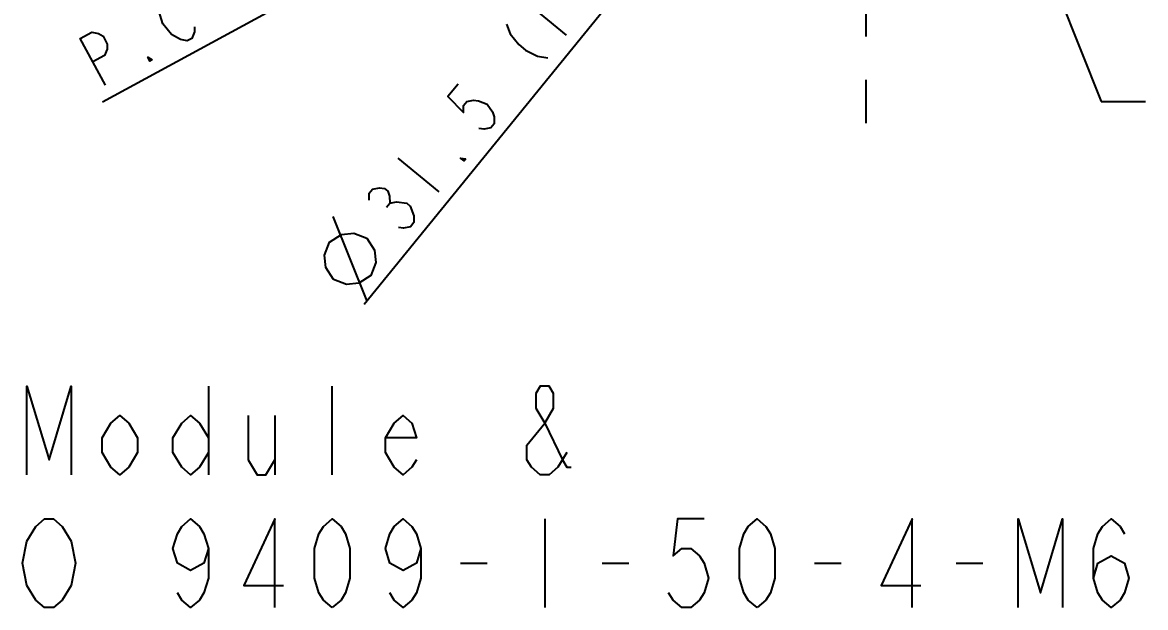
# Model space of a CAD drawing. Header units: millimetres. Extents: x 0 to 1173, y -4 to 841.
# Drawn here: x 473.1 to 600, y 550.4 to 616.5 of the extents above; entities that cross this region are included whole.
import ezdxf

# ---------------------------------------------------------------- set-up
doc = ezdxf.new("R2010")
doc.units = ezdxf.units.MM
doc.header["$LTSCALE"] = 65.395
doc.linetypes.add('CENTER', pattern=[0.6, 0.375, -0.075, 0.075, -0.075])
doc.layers.get('0').update_dxf_attribs({"linetype": 'CONTINUOUS'})
for name, color, linetype in [('ALL_AXES', 7, 'CONTINUOUS'), ('ALL_NOTES', 7, 'CONTINUOUS'), ('DRAFT_DIMS', 7, 'CONTINUOUS')]:
    doc.layers.add(name, color=color, linetype=linetype)
doc.styles.get("Standard").update_dxf_attribs({"font": 'txt', "width": 0.8})
doc.dimstyles.new('DIMSTYLE_3', dxfattribs={"dimtxt": 6, "dimasz": 9, "dimexe": 0.5, "dimexo": 0, "dimtad": 1, "dimdec": 1, "dimlfac": 1.25, "dimzin": 0, "dimdsep": 46, "dimtxsty": 'Standard', "dimblk": '_FILLED', "dimblk1": '_FILLED', "dimblk2": '_FILLED', "dimcen": 0.09, "dimadec": 0, "dimazin": 0, "dimtp": 0.01, "dimtm": 0.01, "dimtfac": 1, "dimtdec": 1, "dimtmove": 0, "dimatfit": 2, "dimldrblk": '_FILLED', "dimfxl": 0, "dimtolj": 1, "dimtzin": 0, "dimarcsym": 0})
doc.dimstyles.get("Standard").update_dxf_attribs({"dimtxt": 6, "dimasz": 9, "dimexe": 0.5, "dimexo": 0, "dimtad": 1, "dimzin": 0, "dimdsep": 46, "dimtxsty": 'Standard', "dimblk": '_FILLED', "dimblk1": '_FILLED', "dimblk2": '_FILLED', "dimcen": 0.09, "dimadec": 0, "dimazin": 0, "dimtol": 1, "dimtp": 0.01, "dimtm": 0.01, "dimtfac": 1, "dimtofl": 0, "dimtmove": 0, "dimatfit": 3, "dimldrblk": '_FILLED', "dimfxl": 0, "dimtolj": 1, "dimtzin": 0, "dimarcsym": 0})

# ---------------------------------------------------------------- blocks, each defined once
blk = doc.blocks.new('_FILLED')
at = {"color": 0, "linetype": 'ByBlock'}
blk.add_solid([(0, 0), (-1, 0.167), (-1, -0.167)], dxfattribs=at)
blk = doc.blocks.new('*D5')
at = {"layer": 'DRAFT_DIMS', "color": 2, "linetype": 'Continuous'}
for p, q in [((576.36, 664.09), (568.41, 654.31)), ((568.41, 654.31), (511.74, 584.65)), ((560.46, 644.54), (568.41, 654.31))]:
    blk.add_line(p, q, dxfattribs=at)
at = {"layer": 'DRAFT_DIMS', "color": 2, "linetype": 'Continuous', "xscale": 9, "yscale": 9, "zscale": 9}
for p, rotation in [((576.36, 664.09), 50.8713301049), ((560.46, 644.54), 230.8713301049)]:
    blk.add_blockref('_FILLED', p, dxfattribs=dict(at, rotation=rotation))
blk = doc.blocks.new('*D6')
at = {"layer": 'DRAFT_DIMS', "color": 2, "linetype": 'Continuous'}
for p, q in [((585.99, 663.85), (568.41, 654.31)), ((568.41, 654.31), (482.17, 607.52)), ((550.83, 644.77), (568.41, 654.31))]:
    blk.add_line(p, q, dxfattribs=at)
at = {"layer": 'DRAFT_DIMS', "color": 2, "linetype": 'Continuous', "xscale": 9, "yscale": 9, "zscale": 9}
for p, rotation in [((585.99, 663.85), 28.4825864315), ((550.83, 644.77), 208.4825864315)]:
    blk.add_blockref('_FILLED', p, dxfattribs=dict(at, rotation=rotation))

msp = doc.modelspace()

# ---------------------------------------------------------------- linework, layer by layer
at = {"layer": 'ALL_AXES', "color": 7, "linetype": 'CENTER'}
msp.add_line((568.411, 639.4489), (568.411, 603.1937), dxfattribs=at)
at = {"layer": 'ALL_NOTES', "color": 2, "linetype": 'Continuous'}
for p, q in [((494.1218, 575.4364), (494.1218, 565.4364)), ((508.1218, 565.4364), (508.1218, 575.4364)), ((501.6218, 572.1031), (501.6218, 565.4364)), ((532.1218, 560.4364), (532.1218, 550.4364)), ((522.6218, 555.4364), (525.6218, 555.4364)), ((538.6218, 555.4364), (541.6218, 555.4364)), ((562.6218, 555.4364), (565.6218, 555.4364)), ((578.6218, 555.4364), (581.6218, 555.4364))]:
    msp.add_line(p, q, dxfattribs=at)
for points in [[(473.6218, 565.4364), (473.6218, 575.4364), (476.1218, 567.103), (478.6218, 575.4364), (478.6218, 565.4364)], [(534.6218, 567.9364), (533.6218, 566.2697), (532.6218, 565.4364), (531.6218, 565.4364), (530.6218, 566.2697), (530.1218, 567.103), (530.1218, 568.7697), (532.1218, 571.2697), (533.1218, 572.9364), (533.1218, 574.6031), (532.6218, 575.4364), (531.6218, 575.4364), (531.1218, 574.6031), (531.1218, 572.9364), (532.1218, 571.2697), (534.1218, 567.103), (534.6218, 566.2697), (535.1218, 566.2697)], [(486.1218, 567.9364), (485.1218, 566.2697), (484.1218, 565.4364), (483.1218, 566.2697), (482.1218, 567.9364), (482.1218, 569.603), (483.1218, 571.2697), (484.1218, 572.1031), (485.1218, 571.2697), (486.1218, 569.603), (486.1218, 567.9364)], [(494.1218, 567.9364), (493.1218, 566.2697), (492.1218, 565.4364), (491.1218, 566.2697), (490.1218, 567.9364), (490.1218, 569.603), (491.1218, 571.2697), (492.1218, 572.1031), (493.1218, 571.2697), (494.1218, 569.603)], [(498.6218, 572.1031), (498.6218, 567.103), (499.6218, 565.4364), (500.6218, 565.4364), (501.6218, 567.103)], [(517.6218, 567.103), (517.1218, 566.2697), (516.1218, 565.4364), (515.1218, 566.2697), (514.1218, 567.9364), (514.1218, 569.603), (515.1218, 571.2697), (516.1218, 572.1031), (517.1218, 571.2697), (517.6218, 569.603), (514.1218, 569.603)], [(473.6218, 557.9364), (474.6218, 559.6031), (475.6218, 560.4364), (476.6218, 560.4364), (477.6218, 559.6031), (478.6218, 557.9364)], [(494.1218, 557.1031), (493.6218, 555.4364), (492.1218, 554.6031), (490.6218, 555.4364), (490.1218, 557.1031), (490.6218, 558.7697), (491.1218, 559.6031), (492.1218, 560.4364), (493.1218, 559.6031), (493.6218, 558.7697), (494.1218, 557.1031), (494.1218, 553.7697), (493.6218, 552.1031), (493.1218, 551.2698), (492.1218, 550.4364), (491.1218, 551.2698), (490.6218, 552.1031)], [(501.6218, 550.4364), (501.6218, 560.4364), (498.1218, 552.9364), (502.6218, 552.9364)], [(508.1218, 550.4364), (507.1218, 551.2698), (506.6218, 552.1031), (506.1218, 553.7697), (506.1218, 557.1031), (506.6218, 558.7697), (507.1218, 559.6031), (508.1218, 560.4364), (509.1218, 559.6031), (509.6218, 558.7697), (510.1218, 557.1031), (510.1218, 553.7697), (509.6218, 552.1031), (509.1218, 551.2698), (508.1218, 550.4364)], [(518.1218, 557.1031), (517.6218, 555.4364), (516.1218, 554.6031), (514.6218, 555.4364), (514.1218, 557.1031), (514.6218, 558.7697), (515.1218, 559.6031), (516.1218, 560.4364), (517.1218, 559.6031), (517.6218, 558.7697), (518.1218, 557.1031), (518.1218, 553.7697), (517.6218, 552.1031), (517.1218, 551.2698), (516.1218, 550.4364), (515.1218, 551.2698), (514.6218, 552.1031)], [(550.1218, 560.4364), (547.1218, 560.4364), (546.6218, 556.2697), (547.6218, 557.1031), (548.6218, 557.1031), (549.6218, 556.2697), (550.1218, 555.4364), (550.6218, 553.7697), (550.1218, 552.1031), (549.6218, 551.2698), (548.6218, 550.4364), (547.6218, 550.4364), (546.6218, 551.2698), (546.1218, 552.1031)], [(556.1218, 550.4364), (555.1218, 551.2698), (554.6218, 552.1031), (554.1218, 553.7697), (554.1218, 557.1031), (554.6218, 558.7697), (555.1218, 559.6031), (556.1218, 560.4364), (557.1218, 559.6031), (557.6218, 558.7697), (558.1218, 557.1031), (558.1218, 553.7697), (557.6218, 552.1031), (557.1218, 551.2698), (556.1218, 550.4364)], [(573.6218, 550.4364), (573.6218, 560.4364), (570.1218, 552.9364), (574.6218, 552.9364)], [(585.6218, 550.4364), (585.6218, 560.4364), (588.1218, 552.1031), (590.6218, 560.4364), (590.6218, 550.4364)], [(594.1218, 553.7697), (594.6218, 555.4364), (596.1218, 556.2697), (597.6218, 555.4364), (598.1218, 553.7697), (597.6218, 552.1031), (597.1218, 551.2698), (596.1218, 550.4364), (595.1218, 551.2698), (594.6218, 552.1031), (594.1218, 553.7697), (594.1218, 557.1031), (594.6218, 558.7697), (595.1218, 559.6031), (596.1218, 560.4364), (597.1218, 559.6031), (597.6218, 558.7697)], [(474.6218, 551.2698), (473.6218, 552.9364), (473.1218, 555.4364), (473.6218, 557.9364)], [(478.6218, 557.9364), (479.1218, 555.4364), (478.6218, 552.9364), (477.6218, 551.2698)], [(477.6218, 551.2698), (476.6218, 550.4364), (475.6218, 550.4364), (474.6218, 551.2698)]]:
    msp.add_lwpolyline(points, dxfattribs=at)
at = {"layer": 'DRAFT_DIMS', "color": 2, "linetype": 'Continuous'}
for p, q in [((529.903, 618.8605), (534.5574, 615.0741)), ((515.5147, 601.1738), (520.1691, 597.3874)), ((514.2356, 595.6399), (514.6142, 596.1053)), ((512.0561, 585.0375), (508.2298, 594.5958))]:
    msp.add_line(p, q, dxfattribs=at)
for points in [[(489.9646, 615.1625), (488.9855, 616.3378), (488.5339, 617.7994)], [(482.5055, 609.4089), (479.6442, 614.6827), (480.9627, 615.398), (481.7285, 615.2447), (482.2306, 614.9483), (482.7075, 614.0693), (482.6823, 613.4868), (482.3933, 612.7612), (481.0749, 612.0458)], [(492.5762, 616.0106), (492.5509, 615.4281), (492.262, 614.7024), (491.7347, 614.4163), (490.9688, 614.5696), (489.9646, 615.1625)], [(527.8205, 616.3005), (528.2176, 615.204), (529.1918, 614.0247), (529.9676, 613.3936), (531.3205, 612.6797), (532.4749, 612.5141)], [(487.7793, 612.2703), (487.5156, 612.1272), (487.2772, 612.5667), (487.7793, 612.2703)], [(522.3302, 609.5517), (521.1943, 608.1553), (522.9443, 606.345), (522.9351, 607.126), (523.3137, 607.5914), (524.0802, 607.7413), (524.6574, 607.6585), (525.6224, 607.2602), (526.2088, 606.3963), (526.4074, 605.8481), (526.4166, 605.0671), (526.038, 604.6017), (525.2715, 604.4517), (524.6943, 604.5346)], [(523.1982, 601.1109), (523.0089, 600.8782), (522.621, 601.1937), (523.1982, 601.1109)], [(512.3055, 596.4366), (512.2963, 597.2175), (512.6749, 597.683), (513.4414, 597.8329), (514.0186, 597.75), (514.4065, 597.4346), (514.605, 596.8863), (514.6142, 596.1053), (515.3808, 596.2552)], [(515.3808, 596.2552), (516.5351, 596.0896), (516.923, 595.7741)], [(516.923, 595.7741), (517.3201, 594.6775), (517.3293, 593.8966), (516.9507, 593.4311), (516.1842, 593.2813), (515.607, 593.3641)], [(508.2497, 587.4895), (507.4016, 588.8239), (507.257, 590.2307), (507.8157, 591.7098), (509.1502, 592.5579), (510.557, 592.7026), (512.0361, 592.1439), (512.8842, 590.8094), (513.0289, 589.4026), (512.4701, 587.9234), (511.1357, 587.0754), (509.7289, 586.9308), (508.2497, 587.4895)]]:
    msp.add_lwpolyline(points, dxfattribs=at)

# ---------------------------------------------------------------- dimensions: what is measured, and where the dimension line sits
for p1, p2, text, picture, middle in [((550.8318, 644.7736), (585.9902, 663.8493), 'P.C.D %%c<>\\P ', '*D6', (481.4508, 608.8367)), ((560.4596, 644.5372), (576.3624, 664.0856), '%%c<> (H7)', '*D5', (510.5769, 585.5963))]:
    dim = msp.add_diameter_dim_2p(p1=p1, p2=p2, text=text, dimstyle='DIMSTYLE_3', override={"dimpost": '<>'}, dxfattribs=at)
    dim.commit()
    dim.dimension.update_dxf_attribs({"geometry": picture, "text_midpoint": middle, "dimtype": 163})

# ---------------------------------------------------------------- leaders
at = {"layer": 'ALL_NOTES', "color": 2, "linetype": 'Continuous'}
msp.add_leader([(582.7621, 638.1802), (595.0027, 607.5946), (600.0027, 607.5946)], dimstyle='Standard', override={"dimtad": 0}, dxfattribs=at)

doc.saveas('drawing.dxf')
